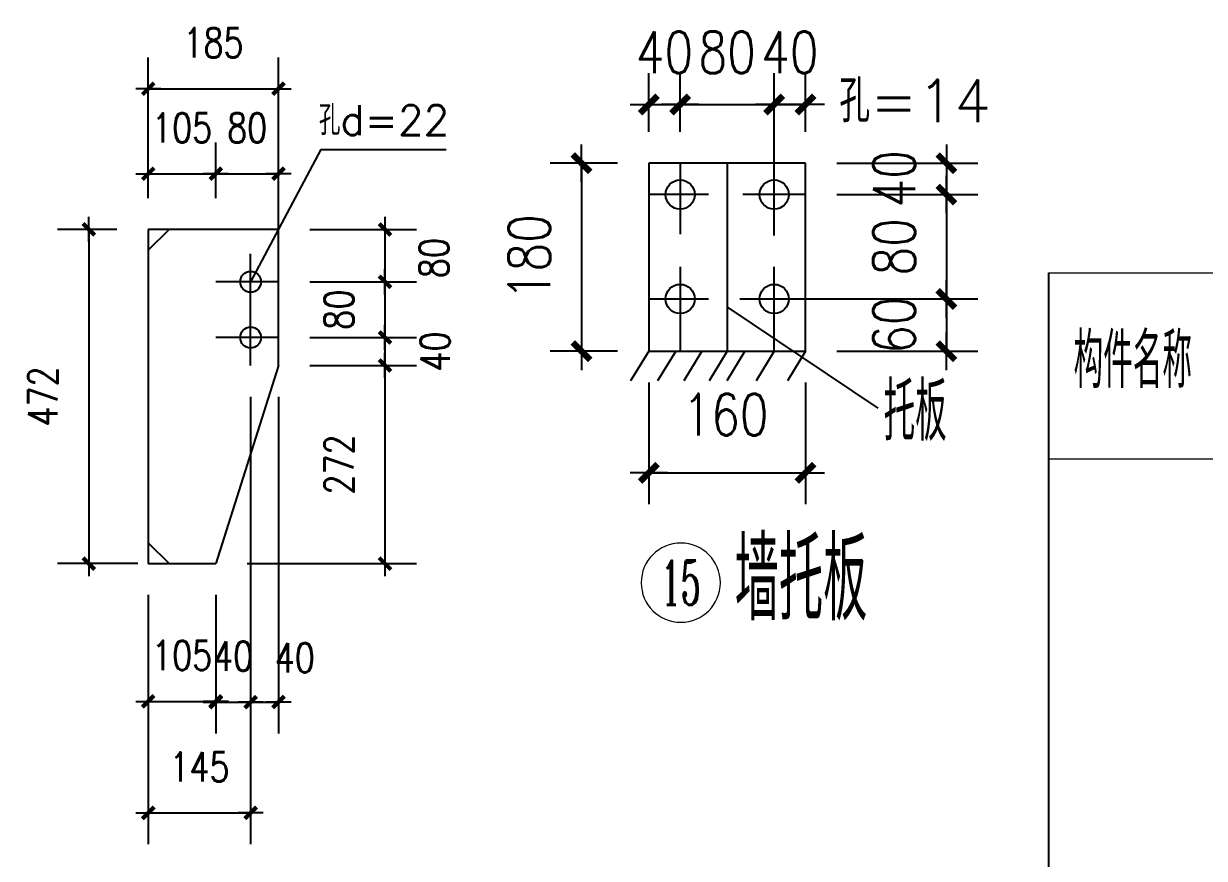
# Model space of a CAD drawing. Header units: millimetres. Extents: x 1471994 to 4527627, y -5186613 to -1927582.
# Drawn here: x 1502809 to 1506199, y -1981741 to -1979343 of the extents above; entities that cross this region are included whole.
import ezdxf
from ezdxf.enums import TextEntityAlignment as Align

# ---------------------------------------------------------------- set-up
doc = ezdxf.new("R2010")
doc.units = ezdxf.units.MM
doc.header["$LTSCALE"] = 1000
doc.header["$PDMODE"] = 34
doc.linetypes.add('CENTER', pattern=[50.8, 31.75, -6.35, 6.35, -6.35])
doc.layers.add('轴线层', color=1, linetype='CENTER', lineweight=15)
doc.layers.add('钢架', color=7, linetype='Continuous', lineweight=25)
doc.styles.add('COMPLEX', font='COMPLEX')
doc.styles.add('DIM_FONT', font='simplex.shx', dxfattribs={"width": 0.8, "bigfont": 'hztxt.shx'})
doc.styles.add('hz', font='gbenor.shx', dxfattribs={"width": 0.75, "height": 100, "bigfont": 'gbcbig.shx'})
doc.styles.get("Standard").update_dxf_attribs({"font": 'txt', "bigfont": 'gbcbig.shx'})
doc.dimstyles.new('WGH(2)', dxfattribs={"dimscale": 1.2, "dimtxt": 100, "dimasz": 0.5, "dimexe": 75, "dimexo": 75, "dimgap": 75, "dimtad": 1, "dimdec": 0, "dimlfac": 0.5, "dimzin": 0, "dimdsep": 46, "dimtxsty": 'DIM_FONT', "dimblk1": '_DIMX', "dimblk2": '_DIMX', "dimsah": 1, "dimcen": 0.09, "dimclrd": 3, "dimclre": 3, "dimclrt": 7, "dimadec": 0, "dimazin": 0, "dimtfac": 1, "dimtdec": 0, "dimtix": 1, "dimtmove": 2, "dimatfit": 3, "dimldrblk": '_DIMX', "dimfxl": 1, "dimtolj": 1, "dimtzin": 0, "dimarcsym": 0})
doc.dimstyles.new('WGH(3)', dxfattribs={"dimscale": 1.2, "dimtxt": 100, "dimasz": 0.3, "dimexe": 75, "dimexo": 75, "dimgap": 75, "dimtad": 1, "dimdec": 0, "dimlfac": 0.333333, "dimzin": 0, "dimdsep": 46, "dimtxsty": 'DIM_FONT', "dimblk1": '_DIMX', "dimblk2": '_DIMX', "dimsah": 1, "dimcen": 0.09, "dimclrd": 3, "dimclre": 3, "dimclrt": 7, "dimazin": 0, "dimtfac": 1, "dimtdec": 0, "dimtix": 1, "dimtmove": 2, "dimatfit": 3, "dimldrblk": '_DIMX', "dimfxl": 1, "dimtolj": 1, "dimtzin": 0, "dimarcsym": 0})

# ---------------------------------------------------------------- blocks, each defined once
blk = doc.blocks.new('_DIMX')
blk.add_line((-150, 0), (150, 0))
at = {"const_width": 50}
blk.add_lwpolyline([(-70, -70), (70, 70)], dxfattribs=at)
blk = doc.blocks.new('*D481')
at = {"color": 3, "lineweight": -2}
for p, q in [((1504513.9, -1979743.9), (1504320.6, -1979743.9)), ((1504410.6, -1979744.3), (1504410.6, -1980283.5)), ((1504513.9, -1980283.9), (1504320.6, -1980283.9))]:
    blk.add_line(p, q, dxfattribs=at)
at = {"layer": 'Defpoints', "color": 0}
for p in [(1504603.9, -1979743.9), (1504410.6, -1980283.9), (1504603.9, -1980283.9)]:
    blk.add_point(p, dxfattribs=at)
at = {"color": 3, "lineweight": -2, "xscale": 0.36, "yscale": 0.36, "zscale": 0.36}
for p, rotation in [((1504410.6, -1979743.9), 90), ((1504410.6, -1980283.9), 270)]:
    blk.add_blockref('_DIMX', p, dxfattribs=dict(at, rotation=rotation))
at = {"color": 7, "insert": (1504260.6, -1980013.9), "char_height": 120, "attachment_point": 5, "rotation": 90, "style": 'DIM_FONT'}
blk.add_mtext('\\A1;180', dxfattribs=at)
blk = doc.blocks.new('*D482')
at = {"color": 3, "lineweight": -2}
for p, q in [((1505143.9, -1979743.9), (1505548.4, -1979743.9)), ((1505458.4, -1979743.5), (1505458.4, -1979743.2)), ((1505458.4, -1979743.9), (1505458.4, -1979833.9)), ((1505143.9, -1979833.9), (1505548.4, -1979833.9)), ((1505458.4, -1979834.3), (1505458.4, -1979834.6))]:
    blk.add_line(p, q, dxfattribs=at)
at = {"layer": 'Defpoints', "color": 0}
for p in [(1505053.9, -1979743.9), (1505053.9, -1979833.9), (1505458.4, -1979833.9)]:
    blk.add_point(p, dxfattribs=at)
at = {"color": 3, "lineweight": -2, "xscale": 0.36, "yscale": 0.36, "zscale": 0.36}
for p, rotation in [((1505458.4, -1979743.9), 270), ((1505458.4, -1979833.9), 90)]:
    blk.add_blockref('_DIMX', p, dxfattribs=dict(at, rotation=rotation))
at = {"color": 7, "insert": (1505308.4, -1979788.9), "char_height": 120, "attachment_point": 5, "rotation": 90, "style": 'DIM_FONT'}
blk.add_mtext('\\A1;40', dxfattribs=at)
blk = doc.blocks.new('*D483')
at = {"color": 3, "lineweight": -2}
for p, q in [((1505458.4, -1979833.5), (1505458.4, -1979833.2)), ((1505143.9, -1979833.9), (1505548.4, -1979833.9)), ((1505458.4, -1979833.9), (1505458.4, -1980133.9)), ((1504865.7, -1980133.9), (1505548.4, -1980133.9)), ((1505458.4, -1980134.3), (1505458.4, -1980134.6))]:
    blk.add_line(p, q, dxfattribs=at)
at = {"layer": 'Defpoints', "color": 0}
for p in [(1505053.9, -1979833.9), (1504775.7, -1980133.9), (1505458.4, -1980133.9)]:
    blk.add_point(p, dxfattribs=at)
at = {"color": 3, "lineweight": -2, "xscale": 0.36, "yscale": 0.36, "zscale": 0.36}
for p, rotation in [((1505458.4, -1979833.9), 270), ((1505458.4, -1980133.9), 90)]:
    blk.add_blockref('_DIMX', p, dxfattribs=dict(at, rotation=rotation))
at = {"color": 7, "insert": (1505308.4, -1979983.9), "char_height": 120, "attachment_point": 5, "rotation": 90, "style": 'DIM_FONT'}
blk.add_mtext('\\A1;80', dxfattribs=at)
blk = doc.blocks.new('*D484')
at = {"color": 3, "lineweight": -2}
for p, q in [((1504865.7, -1980133.9), (1505548.4, -1980133.9)), ((1505458.4, -1980133.5), (1505458.4, -1980133.2)), ((1505458.4, -1980133.9), (1505458.4, -1980283.9)), ((1505143.9, -1980283.9), (1505548.4, -1980283.9)), ((1505458.4, -1980284.3), (1505458.4, -1980284.6))]:
    blk.add_line(p, q, dxfattribs=at)
at = {"layer": 'Defpoints', "color": 0}
for p in [(1504775.7, -1980133.9), (1505053.9, -1980283.9), (1505458.4, -1980283.9)]:
    blk.add_point(p, dxfattribs=at)
at = {"color": 3, "lineweight": -2, "xscale": 0.36, "yscale": 0.36, "zscale": 0.36}
for p, rotation in [((1505458.4, -1980133.9), 270), ((1505458.4, -1980283.9), 90)]:
    blk.add_blockref('_DIMX', p, dxfattribs=dict(at, rotation=rotation))
at = {"color": 7, "insert": (1505308.4, -1980208.9), "char_height": 120, "attachment_point": 5, "rotation": 90, "style": 'DIM_FONT'}
blk.add_mtext('\\A1;60', dxfattribs=at)
blk = doc.blocks.new('*D485')
at = {"color": 3, "lineweight": -2}
for p, q in [((1504603.9, -1979653.9), (1504603.9, -1979485.5)), ((1504693.9, -1979653.9), (1504693.9, -1979485.5)), ((1504603.5, -1979575.5), (1504603.2, -1979575.5)), ((1504603.9, -1979575.5), (1504693.9, -1979575.5)), ((1504694.2, -1979575.5), (1504694.6, -1979575.5))]:
    blk.add_line(p, q, dxfattribs=at)
at = {"layer": 'Defpoints', "color": 0}
for p in [(1504693.9, -1979575.5), (1504603.9, -1979743.9), (1504693.9, -1979743.9)]:
    blk.add_point(p, dxfattribs=at)
at = {"color": 3, "lineweight": -2, "xscale": 0.36, "yscale": 0.36, "zscale": 0.36}
blk.add_blockref('_DIMX', (1504603.9, -1979575.5), dxfattribs=at)
at = {"color": 3, "lineweight": -2, "xscale": 0.36, "yscale": 0.36, "zscale": 0.36, "rotation": 180}
blk.add_blockref('_DIMX', (1504693.9, -1979575.5), dxfattribs=at)
at = {"color": 7, "insert": (1504648.9, -1979425.5), "char_height": 120, "attachment_point": 5, "style": 'DIM_FONT'}
blk.add_mtext('\\A1;40', dxfattribs=at)
blk = doc.blocks.new('*D486')
at = {"color": 3, "lineweight": -2}
for p, q in [((1504693.9, -1979653.9), (1504693.9, -1979485.5)), ((1504963.9, -1979951.9), (1504963.9, -1979485.5)), ((1504693.5, -1979575.5), (1504693.2, -1979575.5)), ((1504693.9, -1979575.5), (1504963.9, -1979575.5)), ((1504964.2, -1979575.5), (1504964.6, -1979575.5))]:
    blk.add_line(p, q, dxfattribs=at)
at = {"layer": 'Defpoints', "color": 0}
for p in [(1504963.9, -1979575.5), (1504693.9, -1979743.9), (1504963.9, -1980041.9)]:
    blk.add_point(p, dxfattribs=at)
at = {"color": 3, "lineweight": -2, "xscale": 0.36, "yscale": 0.36, "zscale": 0.36}
blk.add_blockref('_DIMX', (1504693.9, -1979575.5), dxfattribs=at)
at = {"color": 3, "lineweight": -2, "xscale": 0.36, "yscale": 0.36, "zscale": 0.36, "rotation": 180}
blk.add_blockref('_DIMX', (1504963.9, -1979575.5), dxfattribs=at)
at = {"color": 7, "insert": (1504828.9, -1979425.5), "char_height": 120, "attachment_point": 5, "style": 'DIM_FONT'}
blk.add_mtext('\\A1;80', dxfattribs=at)
blk = doc.blocks.new('*D487')
at = {"color": 3, "lineweight": -2}
for p, q in [((1504963.9, -1979951.9), (1504963.9, -1979485.5)), ((1505053.9, -1979653.9), (1505053.9, -1979485.5)), ((1504963.5, -1979575.5), (1504963.2, -1979575.5)), ((1504963.9, -1979575.5), (1505053.9, -1979575.5)), ((1505054.2, -1979575.5), (1505054.6, -1979575.5))]:
    blk.add_line(p, q, dxfattribs=at)
at = {"layer": 'Defpoints', "color": 0}
for p in [(1505053.9, -1979575.5), (1505053.9, -1979743.9), (1504963.9, -1980041.9)]:
    blk.add_point(p, dxfattribs=at)
at = {"color": 3, "lineweight": -2, "xscale": 0.36, "yscale": 0.36, "zscale": 0.36}
blk.add_blockref('_DIMX', (1504963.9, -1979575.5), dxfattribs=at)
at = {"color": 3, "lineweight": -2, "xscale": 0.36, "yscale": 0.36, "zscale": 0.36, "rotation": 180}
blk.add_blockref('_DIMX', (1505053.9, -1979575.5), dxfattribs=at)
at = {"color": 7, "insert": (1505008.9, -1979425.5), "char_height": 120, "attachment_point": 5, "style": 'DIM_FONT'}
blk.add_mtext('\\A1;40', dxfattribs=at)
blk = doc.blocks.new('*D452')
at = {"color": 3, "lineweight": -2}
for p, q in [((1504603.9, -1980373.9), (1504603.9, -1980723)), ((1505053.9, -1980373.9), (1505053.9, -1980723)), ((1504604.2, -1980633), (1505053.5, -1980633))]:
    blk.add_line(p, q, dxfattribs=at)
at = {"layer": 'Defpoints', "color": 0}
for p in [(1504603.9, -1980283.9), (1505053.9, -1980283.9), (1505053.9, -1980633)]:
    blk.add_point(p, dxfattribs=at)
at = {"color": 3, "lineweight": -2, "xscale": 0.36, "yscale": 0.36, "zscale": 0.36, "rotation": 180}
blk.add_blockref('_DIMX', (1504603.9, -1980633), dxfattribs=at)
at = {"color": 3, "lineweight": -2, "xscale": 0.36, "yscale": 0.36, "zscale": 0.36}
blk.add_blockref('_DIMX', (1505053.9, -1980633), dxfattribs=at)
at = {"color": 7, "insert": (1504824.3, -1980466), "char_height": 120, "attachment_point": 5, "style": 'DIM_FONT'}
blk.add_mtext('\\A1;160', dxfattribs=at)
blk = doc.blocks.new('轴线标号')
at = {"lineweight": 13}
blk.add_circle((0, 0), 0.5, dxfattribs=at)
at = {"layer": '钢架', "lineweight": 13, "style": 'COMPLEX', "width": 1.041667}
blk.add_attdef('A', text='', height=0.56, dxfattribs=at).set_placement((-0.25, -0.28), (0.25, -0.28), align=Align.FIT)
blk = doc.blocks.new('*D447')
at = {"color": 3, "lineweight": -2}
for p, q in [((1503076.6, -1979934), (1502905.9, -1979934)), ((1502995.9, -1979934.3), (1502995.9, -1980893.8)), ((1503136.6, -1980894), (1502905.9, -1980894))]:
    blk.add_line(p, q, dxfattribs=at)
at = {"layer": 'Defpoints', "color": 0}
for p in [(1503166.6, -1979934), (1502995.9, -1980894), (1503226.6, -1980894)]:
    blk.add_point(p, dxfattribs=at)
at = {"color": 3, "lineweight": -2, "xscale": 0.24, "yscale": 0.24, "zscale": 0.24}
for p, rotation in [((1502995.9, -1979934), 90), ((1502995.9, -1980894), 270)]:
    blk.add_blockref('_DIMX', p, dxfattribs=dict(at, rotation=rotation))
at = {"color": 7, "insert": (1502863.9, -1980414), "char_height": 84, "attachment_point": 5, "rotation": 90, "style": 'DIM_FONT'}
blk.add_mtext('\\A1;472', dxfattribs=at)
blk = doc.blocks.new('*D470')
at = {"color": 3, "lineweight": -2}
for p, q in [((1503166.6, -1979844), (1503166.6, -1979684.3)), ((1503360.6, -1979844), (1503360.6, -1979684.3)), ((1503166.4, -1979774.3), (1503166.2, -1979774.3)), ((1503166.6, -1979774.3), (1503360.6, -1979774.3)), ((1503360.9, -1979774.3), (1503361.1, -1979774.3))]:
    blk.add_line(p, q, dxfattribs=at)
at = {"layer": 'Defpoints', "color": 0}
for p in [(1503360.6, -1979774.3), (1503166.6, -1979934), (1503360.6, -1979934)]:
    blk.add_point(p, dxfattribs=at)
at = {"color": 3, "lineweight": -2, "xscale": 0.24, "yscale": 0.24, "zscale": 0.24}
blk.add_blockref('_DIMX', (1503166.6, -1979774.3), dxfattribs=at)
at = {"color": 3, "lineweight": -2, "xscale": 0.24, "yscale": 0.24, "zscale": 0.24, "rotation": 180}
blk.add_blockref('_DIMX', (1503360.6, -1979774.3), dxfattribs=at)
at = {"color": 7, "insert": (1503263.6, -1979642.3), "char_height": 84, "attachment_point": 5, "style": 'DIM_FONT'}
blk.add_mtext('\\A1;105', dxfattribs=at)
blk = doc.blocks.new('*D471')
at = {"color": 3, "lineweight": -2}
for p, q in [((1503360.6, -1979716), (1503360.6, -1979684.3)), ((1503540.6, -1979844), (1503540.6, -1979684.3)), ((1503360.4, -1979774.3), (1503360.2, -1979774.3)), ((1503360.6, -1979774.3), (1503540.6, -1979774.3)), ((1503540.9, -1979774.3), (1503541.1, -1979774.3))]:
    blk.add_line(p, q, dxfattribs=at)
at = {"layer": 'Defpoints', "color": 0}
for p in [(1503540.6, -1979774.3), (1503360.6, -1979806), (1503540.6, -1979934)]:
    blk.add_point(p, dxfattribs=at)
at = {"color": 3, "lineweight": -2, "xscale": 0.24, "yscale": 0.24, "zscale": 0.24}
blk.add_blockref('_DIMX', (1503360.6, -1979774.3), dxfattribs=at)
at = {"color": 3, "lineweight": -2, "xscale": 0.24, "yscale": 0.24, "zscale": 0.24, "rotation": 180}
blk.add_blockref('_DIMX', (1503540.6, -1979774.3), dxfattribs=at)
at = {"color": 7, "insert": (1503450.6, -1979642.3), "char_height": 84, "attachment_point": 5, "style": 'DIM_FONT'}
blk.add_mtext('\\A1;80', dxfattribs=at)
blk = doc.blocks.new('*D448')
at = {"color": 3, "lineweight": -2}
for p, q in [((1503166.6, -1980984), (1503166.6, -1981379.5)), ((1503360.6, -1980984), (1503360.6, -1981379.5)), ((1503166.4, -1981289.5), (1503166.2, -1981289.5)), ((1503166.6, -1981289.5), (1503360.6, -1981289.5)), ((1503360.9, -1981289.5), (1503361.1, -1981289.5))]:
    blk.add_line(p, q, dxfattribs=at)
at = {"layer": 'Defpoints', "color": 0}
for p in [(1503166.6, -1980894), (1503360.6, -1980894), (1503360.6, -1981289.5)]:
    blk.add_point(p, dxfattribs=at)
at = {"color": 3, "lineweight": -2, "xscale": 0.24, "yscale": 0.24, "zscale": 0.24}
blk.add_blockref('_DIMX', (1503166.6, -1981289.5), dxfattribs=at)
at = {"color": 3, "lineweight": -2, "xscale": 0.24, "yscale": 0.24, "zscale": 0.24, "rotation": 180}
blk.add_blockref('_DIMX', (1503360.6, -1981289.5), dxfattribs=at)
at = {"color": 7, "insert": (1503263.6, -1981157.5), "char_height": 84, "attachment_point": 5, "style": 'DIM_FONT'}
blk.add_mtext('\\A1;105', dxfattribs=at)
blk = doc.blocks.new('*D472')
at = {"color": 3, "lineweight": -2}
for p, q in [((1503460.6, -1980414.6), (1503460.6, -1981381.7)), ((1503360.6, -1981112), (1503360.6, -1981381.7)), ((1503360.4, -1981291.7), (1503360.2, -1981291.7)), ((1503360.6, -1981291.7), (1503460.6, -1981291.7)), ((1503460.9, -1981291.7), (1503461.1, -1981291.7))]:
    blk.add_line(p, q, dxfattribs=at)
at = {"layer": 'Defpoints', "color": 0}
for p in [(1503460.6, -1980324.6), (1503360.6, -1981022), (1503460.6, -1981291.7)]:
    blk.add_point(p, dxfattribs=at)
at = {"color": 3, "lineweight": -2, "xscale": 0.24, "yscale": 0.24, "zscale": 0.24}
blk.add_blockref('_DIMX', (1503360.6, -1981291.7), dxfattribs=at)
at = {"color": 3, "lineweight": -2, "xscale": 0.24, "yscale": 0.24, "zscale": 0.24, "rotation": 180}
blk.add_blockref('_DIMX', (1503460.6, -1981291.7), dxfattribs=at)
at = {"color": 7, "insert": (1503410.6, -1981159.7), "char_height": 84, "attachment_point": 5, "style": 'DIM_FONT'}
blk.add_mtext('\\A1;40', dxfattribs=at)
blk = doc.blocks.new('*D473')
at = {"color": 3, "lineweight": -2}
for p, q in [((1503460.6, -1980414.6), (1503460.6, -1981381.7)), ((1503540.6, -1980414.6), (1503540.6, -1981381.7)), ((1503460.4, -1981291.7), (1503460.2, -1981291.7)), ((1503460.6, -1981291.7), (1503540.6, -1981291.7)), ((1503540.9, -1981291.7), (1503541.1, -1981291.7))]:
    blk.add_line(p, q, dxfattribs=at)
at = {"layer": 'Defpoints', "color": 0}
for p in [(1503460.6, -1980324.6), (1503540.6, -1980324.6), (1503540.6, -1981291.7)]:
    blk.add_point(p, dxfattribs=at)
at = {"color": 3, "lineweight": -2, "xscale": 0.24, "yscale": 0.24, "zscale": 0.24}
blk.add_blockref('_DIMX', (1503460.6, -1981291.7), dxfattribs=at)
at = {"color": 3, "lineweight": -2, "xscale": 0.24, "yscale": 0.24, "zscale": 0.24, "rotation": 180}
blk.add_blockref('_DIMX', (1503540.6, -1981291.7), dxfattribs=at)
at = {"color": 7, "insert": (1503587.8, -1981164.3), "char_height": 84, "attachment_point": 5, "style": 'DIM_FONT'}
blk.add_mtext('\\A1;40', dxfattribs=at)
blk = doc.blocks.new('*D474')
at = {"color": 3, "lineweight": -2}
for p, q in [((1503630.6, -1979934), (1503936.4, -1979934)), ((1503846.4, -1979933.8), (1503846.4, -1979933.5)), ((1503846.4, -1979934), (1503846.4, -1980084.6)), ((1503630.6, -1980084.6), (1503936.4, -1980084.6)), ((1503846.4, -1980084.8), (1503846.4, -1980085.1))]:
    blk.add_line(p, q, dxfattribs=at)
at = {"layer": 'Defpoints', "color": 0}
for p in [(1503540.6, -1979934), (1503540.6, -1980084.6), (1503846.4, -1980084.6)]:
    blk.add_point(p, dxfattribs=at)
at = {"color": 3, "lineweight": -2, "xscale": 0.24, "yscale": 0.24, "zscale": 0.24}
for p, rotation in [((1503846.4, -1979934), 270), ((1503846.4, -1980084.6), 90)]:
    blk.add_blockref('_DIMX', p, dxfattribs=dict(at, rotation=rotation))
at = {"color": 7, "insert": (1503987.1, -1980016.3), "char_height": 84, "attachment_point": 5, "rotation": 90, "style": 'DIM_FONT'}
blk.add_mtext('\\A1;80', dxfattribs=at)
blk = doc.blocks.new('*D475')
at = {"color": 3, "lineweight": -2}
for p, q in [((1503630.6, -1980084.6), (1503936.4, -1980084.6)), ((1503846.4, -1980084.4), (1503846.4, -1980084.1)), ((1503846.4, -1980084.6), (1503846.4, -1980244.6)), ((1503630.6, -1980244.6), (1503936.4, -1980244.6)), ((1503846.4, -1980244.8), (1503846.4, -1980245.1))]:
    blk.add_line(p, q, dxfattribs=at)
at = {"layer": 'Defpoints', "color": 0}
for p in [(1503540.6, -1980084.6), (1503540.6, -1980244.6), (1503846.4, -1980244.6)]:
    blk.add_point(p, dxfattribs=at)
at = {"color": 3, "lineweight": -2, "xscale": 0.24, "yscale": 0.24, "zscale": 0.24}
for p, rotation in [((1503846.4, -1980084.6), 270), ((1503846.4, -1980244.6), 90)]:
    blk.add_blockref('_DIMX', p, dxfattribs=dict(at, rotation=rotation))
at = {"color": 7, "insert": (1503714.4, -1980164.6), "char_height": 84, "attachment_point": 5, "rotation": 90, "style": 'DIM_FONT'}
blk.add_mtext('\\A1;80', dxfattribs=at)
blk = doc.blocks.new('*D476')
at = {"color": 3, "lineweight": -2}
for p, q in [((1503630.6, -1980244.6), (1503936.4, -1980244.6)), ((1503846.4, -1980244.4), (1503846.4, -1980244.1)), ((1503846.4, -1980244.6), (1503846.4, -1980324.6)), ((1503630.6, -1980324.6), (1503936.4, -1980324.6)), ((1503846.4, -1980324.8), (1503846.4, -1980325.1))]:
    blk.add_line(p, q, dxfattribs=at)
at = {"layer": 'Defpoints', "color": 0}
for p in [(1503540.6, -1980244.6), (1503540.6, -1980324.6), (1503846.4, -1980324.6)]:
    blk.add_point(p, dxfattribs=at)
at = {"color": 3, "lineweight": -2, "xscale": 0.24, "yscale": 0.24, "zscale": 0.24}
for p, rotation in [((1503846.4, -1980244.6), 270), ((1503846.4, -1980324.6), 90)]:
    blk.add_blockref('_DIMX', p, dxfattribs=dict(at, rotation=rotation))
at = {"color": 7, "insert": (1503990.2, -1980284.6), "char_height": 84, "attachment_point": 5, "rotation": 90, "style": 'DIM_FONT'}
blk.add_mtext('\\A1;40', dxfattribs=at)
blk = doc.blocks.new('*D449')
at = {"color": 3, "lineweight": -2}
for p, q in [((1503720.6, -1980324.6), (1503936.4, -1980324.6)), ((1503846.4, -1980324.8), (1503846.4, -1980893.8)), ((1503450.6, -1980894), (1503936.4, -1980894))]:
    blk.add_line(p, q, dxfattribs=at)
at = {"layer": 'Defpoints', "color": 0}
for p in [(1503630.6, -1980324.6), (1503360.6, -1980894), (1503846.4, -1980894)]:
    blk.add_point(p, dxfattribs=at)
at = {"color": 3, "lineweight": -2, "xscale": 0.24, "yscale": 0.24, "zscale": 0.24}
for p, rotation in [((1503846.4, -1980324.6), 90), ((1503846.4, -1980894), 270)]:
    blk.add_blockref('_DIMX', p, dxfattribs=dict(at, rotation=rotation))
at = {"color": 7, "insert": (1503714.4, -1980609.3), "char_height": 84, "attachment_point": 5, "rotation": 90, "style": 'DIM_FONT'}
blk.add_mtext('\\A1;272', dxfattribs=at)
blk = doc.blocks.new('*D450')
at = {"color": 3, "lineweight": -2}
for p, q in [((1503166.6, -1981074), (1503166.6, -1981699.9)), ((1503460.6, -1981074), (1503460.6, -1981699.9)), ((1503166.4, -1981609.9), (1503166.2, -1981609.9)), ((1503166.6, -1981609.9), (1503460.6, -1981609.9)), ((1503460.9, -1981609.9), (1503461.1, -1981609.9))]:
    blk.add_line(p, q, dxfattribs=at)
at = {"layer": 'Defpoints', "color": 0}
for p in [(1503166.6, -1980984), (1503460.6, -1980984), (1503460.6, -1981609.9)]:
    blk.add_point(p, dxfattribs=at)
at = {"color": 3, "lineweight": -2, "xscale": 0.24, "yscale": 0.24, "zscale": 0.24}
blk.add_blockref('_DIMX', (1503166.6, -1981609.9), dxfattribs=at)
at = {"color": 3, "lineweight": -2, "xscale": 0.24, "yscale": 0.24, "zscale": 0.24, "rotation": 180}
blk.add_blockref('_DIMX', (1503460.6, -1981609.9), dxfattribs=at)
at = {"color": 7, "insert": (1503313.6, -1981477.9), "char_height": 84, "attachment_point": 5, "style": 'DIM_FONT'}
blk.add_mtext('\\A1;145', dxfattribs=at)
blk = doc.blocks.new('*D451')
at = {"color": 3, "lineweight": -2}
for p, q in [((1503166.6, -1979716), (1503166.6, -1979440.1)), ((1503540.6, -1980164), (1503540.6, -1979440.1)), ((1503166.9, -1979530.1), (1503540.4, -1979530.1))]:
    blk.add_line(p, q, dxfattribs=at)
at = {"layer": 'Defpoints', "color": 0}
for p in [(1503540.6, -1979530.1), (1503166.6, -1979806), (1503540.6, -1980254)]:
    blk.add_point(p, dxfattribs=at)
at = {"color": 3, "lineweight": -2, "xscale": 0.24, "yscale": 0.24, "zscale": 0.24, "rotation": 180}
blk.add_blockref('_DIMX', (1503166.6, -1979530.1), dxfattribs=at)
at = {"color": 3, "lineweight": -2, "xscale": 0.24, "yscale": 0.24, "zscale": 0.24}
blk.add_blockref('_DIMX', (1503540.6, -1979530.1), dxfattribs=at)
at = {"color": 7, "insert": (1503353.6, -1979398.1), "char_height": 84, "attachment_point": 5, "style": 'DIM_FONT'}
blk.add_mtext('\\A1;185', dxfattribs=at)

msp = doc.modelspace()

# ---------------------------------------------------------------- linework, layer by layer
for p, q in [((1503662.2, -1979705), (1503460.6, -1980084.6)), ((1503662.2, -1979705), (1504022.3, -1979705)), ((1504603.9, -1979743.9), (1504603.9, -1980283.9)), ((1505053.9, -1979743.9), (1504603.9, -1979743.9)), ((1504693.9, -1979743.9), (1504693.9, -1979948.2)), ((1504828.9, -1979743.9), (1504828.9, -1980283.9)), ((1504963.9, -1979948.2), (1504963.9, -1979743.9)), ((1505053.9, -1980283.9), (1505053.9, -1979743.9)), ((1504775.7, -1979833.9), (1504603.9, -1979833.9)), ((1505053.9, -1979833.9), (1504873.7, -1979833.9)), ((1503166.6, -1979934), (1503166.6, -1980894)), ((1503360.6, -1979934), (1503166.6, -1979934)), ((1503166.6, -1979994), (1503226.6, -1979934)), ((1503540.6, -1979934), (1503360.6, -1979934)), ((1503460.6, -1980324.6), (1503460.6, -1980004.6)), ((1503540.6, -1980324.6), (1503540.6, -1980004.6)), ((1504693.9, -1980041.9), (1504693.9, -1980283.9)), ((1504963.9, -1980283.9), (1504963.9, -1980041.9)), ((1503540.6, -1980084.6), (1503360.6, -1980084.6)), ((1504603.9, -1980133.9), (1504775.7, -1980133.9)), ((1504873.7, -1980133.9), (1505053.9, -1980133.9)), ((1505262, -1980447.8), (1504828.9, -1980156.1)), ((1503540.6, -1980244.6), (1503360.6, -1980244.6)), ((1504603.9, -1980283.9), (1504551.8, -1980368.7)), ((1504603.9, -1980283.9), (1505053.9, -1980283.9)), ((1504681.1, -1980283.9), (1504629.1, -1980368.7)), ((1504756.5, -1980283.9), (1504704.5, -1980368.7)), ((1504828.9, -1980283.9), (1504776.8, -1980368.7)), ((1504879.9, -1980283.9), (1504827.8, -1980368.7)), ((1504963.9, -1980283.9), (1504911.8, -1980368.7)), ((1505053.9, -1980283.9), (1505001.8, -1980368.7)), ((1503540.6, -1980324.6), (1503360.6, -1980894)), ((1503166.6, -1980834), (1503226.6, -1980894)), ((1503166.6, -1980894), (1503360.6, -1980894))]:
    msp.add_line(p, q)
at = {"color": 1}
msp.add_line((1505751.8, -1980058.8), (1505751.8, -1986711.3), dxfattribs=at)
for centre, radius in [((1504693.9, -1979833.9), 42), ((1504963.9, -1979833.9), 42), ((1503460.6, -1980084.6), 30), ((1504693.9, -1980133.9), 42), ((1504963.9, -1980133.9), 42), ((1503460.6, -1980244.6), 30)]:
    msp.add_circle(centre, radius)
at = {"layer": '钢架', "lineweight": 13}
for p, q in [((1505751.8, -1980058.8), (1509529.5, -1980058.8)), ((1505751.8, -1980592.8), (1509529.5, -1980592.8))]:
    msp.add_line(p, q, dxfattribs=at)

# ---------------------------------------------------------------- block references
ref = msp.add_blockref('轴线标号', (1504695.8, -1980948.7), dxfattribs=dict(xscale=-227.453263621137, yscale=227.453263621137, zscale=227.4532636214645))
ref.add_attrib('A', '15', dxfattribs={"layer": '钢架', "lineweight": 13, "height": 127.37, "style": 'COMPLEX', "width": 0.646552}).set_placement((1504639, -1981012.4), (1504752.7, -1981012.4), align=Align.FIT)

# ---------------------------------------------------------------- texts
at = {"layer": '轴线层', "color": 4, "linetype": 'ByBlock', "insert": (1505151.1, -1979503.9), "char_height": 122.5, "attachment_point": 1}
msp.add_mtext_dynamic_manual_height_columns('孔=14', width=1506.743, gutter_width=12.5, heights=[336], dxfattribs=at)
at = {"layer": '轴线层', "color": 0, "linetype": 'ByBlock', "insert": (1503656.6, -1979577.4), "char_height": 85.75, "attachment_point": 1}
msp.add_mtext_dynamic_manual_height_columns('孔d=22', width=1506.743, gutter_width=12.5, heights=[336], dxfattribs=at).dxf.set("width", 1054.72)
at = {"layer": '钢架', "lineweight": 13, "insert": (1505823.7, -1980232), "char_height": 157.39, "width": 645.006, "attachment_point": 1, "style": 'hz'}
msp.add_mtext('构件名称', dxfattribs=at)
at = {"layer": '钢架', "lineweight": 13, "attachment_point": 1, "style": 'hz'}
for s, insert, char_height, own_width in [('托板', (1505278.1, -1980373.2), 168, 688.503), ('墙托板', (1504850.5, -1980821.5), 235.2, 1476.608)]:
    msp.add_mtext_dynamic_manual_height_columns(s, width=1506.743, gutter_width=12.5, heights=[336], dxfattribs=dict(at, insert=insert, char_height=char_height)).dxf.set("width", own_width)

# ---------------------------------------------------------------- dimensions: what is measured, and where the dimension line sits
for base, p1, p2, text, picture, middle in [((1503540.6, -1979530.1), (1503166.6, -1979806), (1503540.6, -1980254), '185', '*D451', (1503353.6, -1979398.1)), ((1503360.6, -1979774.3), (1503166.6, -1979934), (1503360.6, -1979934), '105', '*D470', (1503263.6, -1979642.3)), ((1503540.6, -1979774.3), (1503360.6, -1979806), (1503540.6, -1979934), '80', '*D471', (1503450.6, -1979642.3)), ((1503460.6, -1981291.7), (1503360.6, -1981022), (1503460.6, -1980324.6), '40', '*D472', (1503410.6, -1981159.7)), ((1503360.6, -1981289.5), (1503166.6, -1980894), (1503360.6, -1980894), '105', '*D448', (1503263.6, -1981157.5)), ((1503460.6, -1981609.9), (1503166.6, -1980984), (1503460.6, -1980984), '145', '*D450', (1503313.6, -1981477.9))]:
    dim = msp.add_linear_dim(base=base, p1=p1, p2=p2, text=text, dimstyle='WGH(2)', override={"dimtxt": 70, "dimasz": 0.2})
    dim.commit()
    dim.dimension.update_dxf_attribs({"geometry": picture, "text_midpoint": middle})
for base, p1, p2, text, picture, middle in [((1504693.9, -1979575.5), (1504603.9, -1979743.9), (1504693.9, -1979743.9), '40', '*D485', (1504648.9, -1979425.5)), ((1504963.9, -1979575.5), (1504693.9, -1979743.9), (1504963.9, -1980041.9), '80', '*D486', (1504828.9, -1979425.5)), ((1505053.9, -1979575.5), (1504963.9, -1980041.9), (1505053.9, -1979743.9), '40', '*D487', (1505008.9, -1979425.5))]:
    dim = msp.add_linear_dim(base=base, p1=p1, p2=p2, text=text, dimstyle='WGH(3)')
    dim.commit()
    dim.dimension.update_dxf_attribs({"geometry": picture, "text_midpoint": middle})
for base, p1, p2, text, picture, middle in [((1504410.6, -1980283.9), (1504603.9, -1979743.9), (1504603.9, -1980283.9), '180', '*D481', (1504260.6, -1980013.9)), ((1505458.4, -1979833.9), (1505053.9, -1979743.9), (1505053.9, -1979833.9), '40', '*D482', (1505308.4, -1979788.9)), ((1505458.4, -1980133.9), (1505053.9, -1979833.9), (1504775.7, -1980133.9), '80', '*D483', (1505308.4, -1979983.9)), ((1505458.4, -1980283.9), (1504775.7, -1980133.9), (1505053.9, -1980283.9), '60', '*D484', (1505308.4, -1980208.9))]:
    dim = msp.add_linear_dim(base=base, p1=p1, p2=p2, angle=90, text=text, dimstyle='WGH(3)')
    dim.commit()
    dim.dimension.update_dxf_attribs({"geometry": picture, "text_midpoint": middle})
for base, p1, p2, text, picture, middle in [((1502995.9, -1980894), (1503166.6, -1979934), (1503226.6, -1980894), '472', '*D447', (1502863.9, -1980414)), ((1503846.4, -1980894), (1503630.6, -1980324.6), (1503360.6, -1980894), '272', '*D449', (1503714.4, -1980609.3))]:
    dim = msp.add_linear_dim(base=base, p1=p1, p2=p2, angle=90, text=text, dimstyle='WGH(2)', override={"dimtxt": 70, "dimasz": 0.2})
    dim.commit()
    dim.dimension.update_dxf_attribs({"geometry": picture, "text_midpoint": middle})
dim = msp.add_linear_dim(base=(1503846.4, -1980084.6), p1=(1503540.6, -1979934), p2=(1503540.6, -1980084.6), angle=90, text='80', dimstyle='WGH(2)', override={"dimtxt": 70, "dimasz": 0.2})
dim.commit()
dim.dimension.update_dxf_attribs({"geometry": '*D474', "text_midpoint": (1503987.1, -1980016.3), "dimtype": 160})
dim = msp.add_linear_dim(base=(1503846.4, -1980244.6), p1=(1503540.6, -1980084.6), p2=(1503540.6, -1980244.6), angle=90, dimstyle='WGH(2)', override={"dimtxt": 70, "dimasz": 0.2})
dim.commit()
dim.dimension.update_dxf_attribs({"geometry": '*D475', "text_midpoint": (1503714.4, -1980164.6)})
dim = msp.add_linear_dim(base=(1503846.4, -1980324.6), p1=(1503540.6, -1980244.6), p2=(1503540.6, -1980324.6), angle=90, dimstyle='WGH(2)', override={"dimtxt": 70, "dimasz": 0.2})
dim.commit()
dim.dimension.update_dxf_attribs({"geometry": '*D476', "text_midpoint": (1503990.2, -1980284.6), "dimtype": 160})
dim = msp.add_linear_dim(base=(1505053.9, -1980633), p1=(1504603.9, -1980283.9), p2=(1505053.9, -1980283.9), text='160', dimstyle='WGH(3)')
dim.commit()
dim.dimension.update_dxf_attribs({"geometry": '*D452', "text_midpoint": (1504824.3, -1980466), "dimtype": 160})
dim = msp.add_linear_dim(base=(1503540.6, -1981291.7), p1=(1503460.6, -1980324.6), p2=(1503540.6, -1980324.6), dimstyle='WGH(2)', override={"dimtxt": 70, "dimasz": 0.2})
dim.commit()
dim.dimension.update_dxf_attribs({"geometry": '*D473', "text_midpoint": (1503587.8, -1981164.3), "dimtype": 160})

doc.saveas('drawing.dxf')
